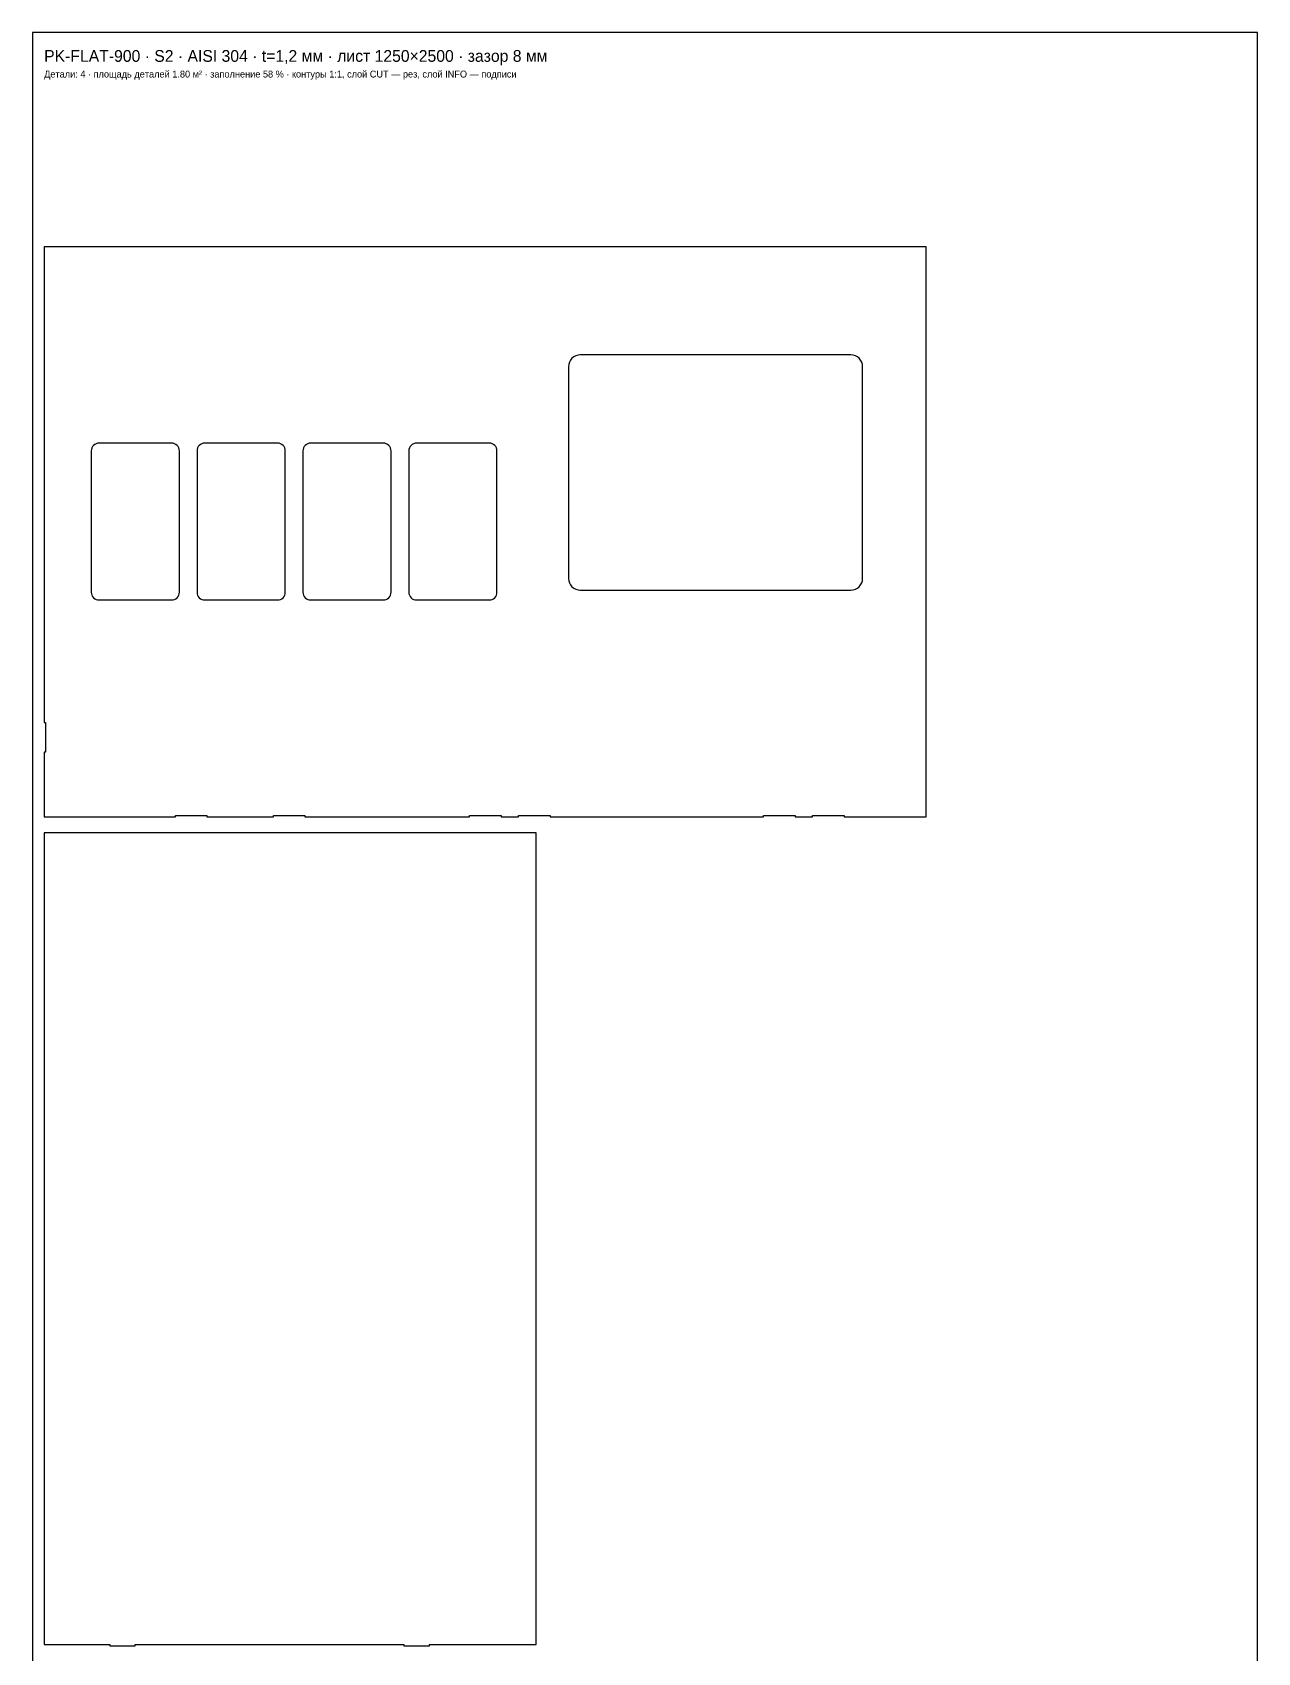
# Model space of a CAD drawing. Header units: millimetres. Extents: x 0 to 1250, y -63 to 2500.
# Drawn here: x 0 to 1250, y 848 to 2500 of the extents above; entities that cross this region are included whole.
import ezdxf

# ---------------------------------------------------------------- set-up
doc = ezdxf.new("R2010")
doc.units = ezdxf.units.MM
for name, color, linetype in [('CUT', 7, 'Continuous'), ('INFO', 3, 'Continuous'), ('SHEET', 8, 'Continuous')]:
    doc.layers.add(name, color=color, linetype=linetype)

msp = doc.modelspace()

# ---------------------------------------------------------------- linework, layer by layer
at = {"layer": 'CUT'}
for points in [[(145.9, 1700), (145.9, 1701.3), (178.1, 1701.3), (178.1, 1700), (245.9, 1700), (245.9, 1701.3), (278.1, 1701.3), (278.1, 1700), (445.9, 1700), (445.9, 1701.3), (478.1, 1701.3), (478.1, 1700), (495.9, 1700), (495.9, 1701.3), (528.1, 1701.3), (528.1, 1700), (745.9, 1700), (745.9, 1701.3), (778.1, 1701.3), (778.1, 1700), (795.9, 1700), (795.9, 1701.3), (828.1, 1701.3), (828.1, 1700), (912, 1700), (912, 2281.2), (12, 2281.2), (12, 1796.3), (13.3, 1796.3), (13.3, 1766.1), (12, 1766.1), (12, 1700)], [(835, 1931.2), (837.3, 1931.4), (839.6, 1932.1), (841.7, 1933.2), (843.5, 1934.7), (845, 1936.5), (846.1, 1938.6), (846.8, 1940.9), (847, 1943.2), (847, 2159.2), (846.8, 2161.5), (846.1, 2163.8), (845, 2165.9), (843.5, 2167.7), (841.7, 2169.2), (839.6, 2170.3), (837.3, 2171), (835, 2171.2), (559, 2171.2), (556.7, 2171), (554.4, 2170.3), (552.3, 2169.2), (550.5, 2167.7), (549, 2165.9), (547.9, 2163.8), (547.2, 2161.5), (547, 2159.2), (547, 1943.2), (547.2, 1940.9), (547.9, 1938.6), (549, 1936.5), (550.5, 1934.7), (552.3, 1933.2), (554.4, 1932.1), (556.7, 1931.4), (559, 1931.2)], [(142, 1921.2), (143.6, 1921.4), (145.1, 1921.8), (146.4, 1922.5), (147.7, 1923.5), (148.7, 1924.8), (149.4, 1926.1), (149.8, 1927.6), (150, 1929.2), (150, 2073.2), (149.8, 2074.8), (149.4, 2076.3), (148.7, 2077.6), (147.7, 2078.9), (146.4, 2079.9), (145.1, 2080.6), (143.6, 2081), (142, 2081.2), (68, 2081.2), (66.4, 2081), (64.9, 2080.6), (63.6, 2079.9), (62.3, 2078.9), (61.3, 2077.6), (60.6, 2076.3), (60.2, 2074.8), (60, 2073.2), (60, 1929.2), (60.2, 1927.6), (60.6, 1926.1), (61.3, 1924.8), (62.3, 1923.5), (63.6, 1922.5), (64.9, 1921.8), (66.4, 1921.4), (68, 1921.2)], [(250, 1921.2), (251.6, 1921.4), (253.1, 1921.8), (254.4, 1922.5), (255.7, 1923.5), (256.7, 1924.8), (257.4, 1926.1), (257.8, 1927.6), (258, 1929.2), (258, 2073.2), (257.8, 2074.8), (257.4, 2076.3), (256.7, 2077.6), (255.7, 2078.9), (254.4, 2079.9), (253.1, 2080.6), (251.6, 2081), (250, 2081.2), (176, 2081.2), (174.4, 2081), (172.9, 2080.6), (171.6, 2079.9), (170.3, 2078.9), (169.3, 2077.6), (168.6, 2076.3), (168.2, 2074.8), (168, 2073.2), (168, 1929.2), (168.2, 1927.6), (168.6, 1926.1), (169.3, 1924.8), (170.3, 1923.5), (171.6, 1922.5), (172.9, 1921.8), (174.4, 1921.4), (176, 1921.2)], [(358, 1921.2), (359.6, 1921.4), (361.1, 1921.8), (362.4, 1922.5), (363.7, 1923.5), (364.7, 1924.8), (365.4, 1926.1), (365.8, 1927.6), (366, 1929.2), (366, 2073.2), (365.8, 2074.8), (365.4, 2076.3), (364.7, 2077.6), (363.7, 2078.9), (362.4, 2079.9), (361.1, 2080.6), (359.6, 2081), (358, 2081.2), (284, 2081.2), (282.4, 2081), (280.9, 2080.6), (279.6, 2079.9), (278.3, 2078.9), (277.3, 2077.6), (276.6, 2076.3), (276.2, 2074.8), (276, 2073.2), (276, 1929.2), (276.2, 1927.6), (276.6, 1926.1), (277.3, 1924.8), (278.3, 1923.5), (279.6, 1922.5), (280.9, 1921.8), (282.4, 1921.4), (284, 1921.2)], [(466, 1921.2), (467.6, 1921.4), (469.1, 1921.8), (470.4, 1922.5), (471.7, 1923.5), (472.7, 1924.8), (473.4, 1926.1), (473.8, 1927.6), (474, 1929.2), (474, 2073.2), (473.8, 2074.8), (473.4, 2076.3), (472.7, 2077.6), (471.7, 2078.9), (470.4, 2079.9), (469.1, 2080.6), (467.6, 2081), (466, 2081.2), (392, 2081.2), (390.4, 2081), (388.9, 2080.6), (387.6, 2079.9), (386.3, 2078.9), (385.3, 2077.6), (384.6, 2076.3), (384.2, 2074.8), (384, 2073.2), (384, 1929.2), (384.2, 1927.6), (384.6, 1926.1), (385.3, 1924.8), (386.3, 1923.5), (387.6, 1922.5), (388.9, 1921.8), (390.4, 1921.4), (392, 1921.2)], [(79, 856), (79, 854.8), (105, 854.8), (105, 856), (379, 856), (379, 854.8), (405, 854.8), (405, 856), (514, 856), (514, 1683.6), (12, 1683.6), (12, 856)]]:
    msp.add_lwpolyline(points, close=True, dxfattribs=at)
at = {"layer": 'SHEET'}
msp.add_lwpolyline([(0, 0), (1250, 0), (1250, 2500), (0, 2500)], close=True, dxfattribs=at)

# ---------------------------------------------------------------- texts
at = {"layer": 'INFO'}
for s, height, p in [('PK-FLAT-900 · S2 · AISI 304 · t=1,2 мм · лист 1250×2500 · зазор 8 мм', 12, (12, 2470)), ('Детали: 4 · площадь деталей 1.80 м² · заполнение 58 % · контуры 1:1, слой CUT — рез, слой INFO — подписи', 7, (12, 2454))]:
    msp.add_text(s, height=height, dxfattribs=at).set_placement(p)

doc.saveas('drawing.dxf')
